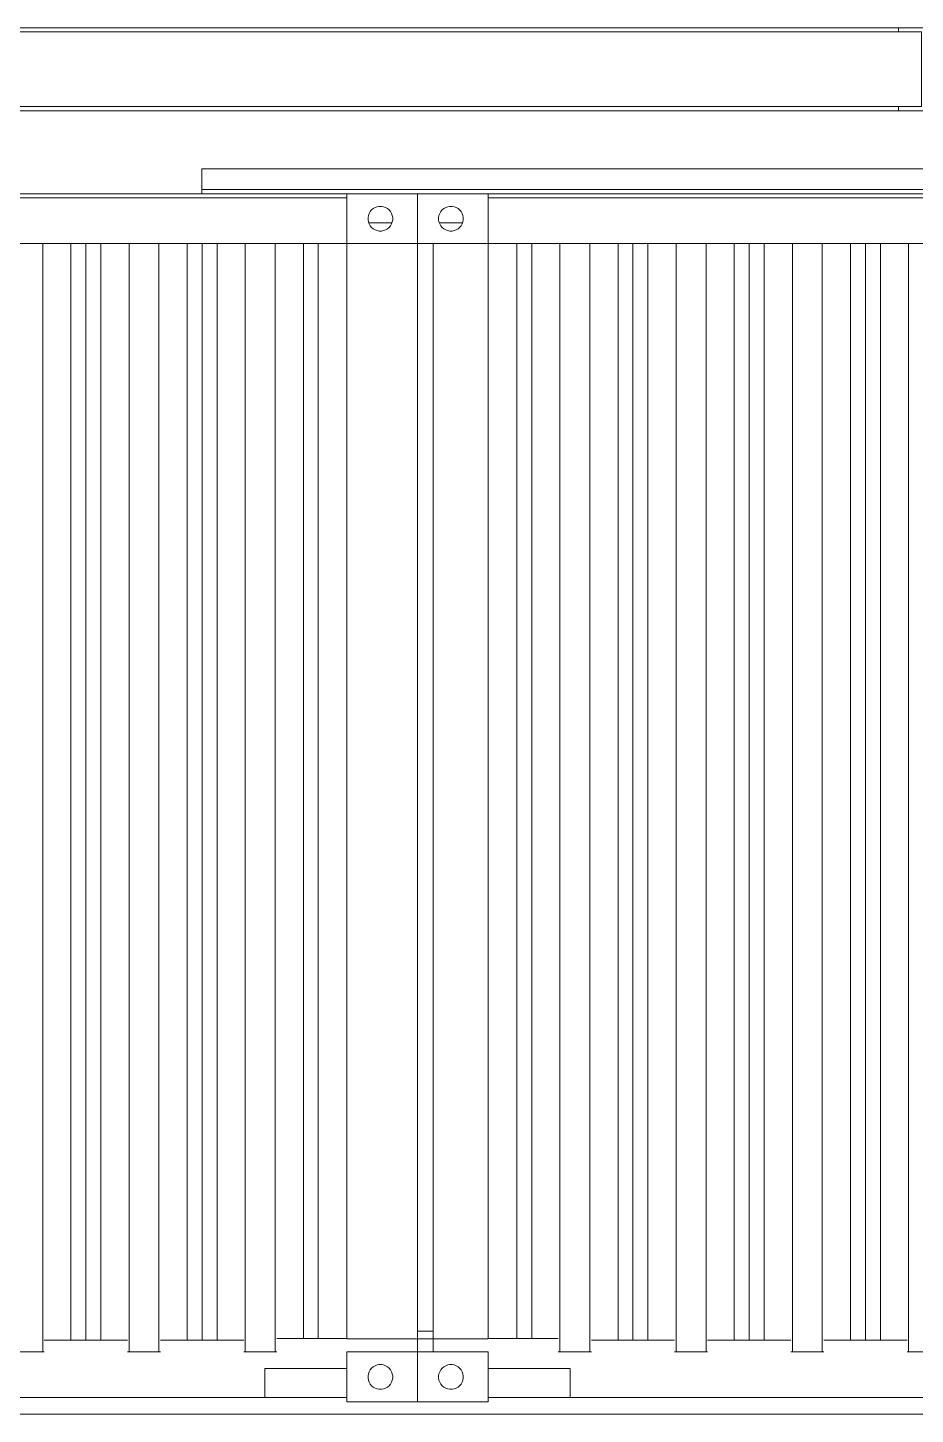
# Model space of a CAD drawing. Header units: metres. Extents: x -3 to 469, y -13 to 19.
# Drawn here: x 259.27 to 261.408, y -0.18 to 3.16 of the extents above; entities that cross this region are included whole.
import ezdxf

# ---------------------------------------------------------------- set-up
doc = ezdxf.new("R2010")
doc.units = ezdxf.units.M
doc.layers.add('0-1', color=7, linetype='Continuous', lineweight=5)
for name, color, linetype, lineweight, true_color in [('A-FLOR-2', 7, 'Continuous', 9, 0xaaaaaa), ('A-GENM-1', 7, 'Continuous', 9, 0xaaaaaa), ('A-WALL-1', 7, 'Continuous', 9, 0xaaaaaa), ('S-STRS-1', 7, 'Continuous', 9, 0xaaaaaa)]:
    doc.layers.add(name, color=color, linetype=linetype, lineweight=lineweight, true_color=true_color)

# ---------------------------------------------------------------- blocks, each defined once
blk = doc.blocks.new('Viga-007 15243 - Viga-007 15243-295392-FACHADA 03')
at = {"layer": 'A-GENM-1'}
for p, q in [((-27.2993, -0.14), (-27.4973, -0.14)), ((-26.7613, -0.14), (-26.9593, -0.14)), ((-8.6356, -0.18), (-33.3303, -0.18))]:
    blk.add_line(p, q, dxfattribs=at)
blk = doc.blocks.new('CONTAINER 27578 - CONTAINER-306145-FACHADA 03')
at = {"layer": 'S-STRS-1'}
for p, q in [((-27.2993, -0.03), (-27.1293, -0.03)), ((-27.1293, -0.03), (-27.2993, -0.03)), ((-27.2993, -0.03), (-27.2993, -0.15)), ((-27.2993, -0.15), (-27.2993, -0.03)), ((-27.1293, -0.03), (-27.1293, -0.15)), ((-27.1293, -0.15), (-27.1293, -0.03)), ((-27.2399, -0.0689), (-27.2359, -0.0656)), ((-27.2399, -0.0689), (-27.2359, -0.0656)), ((-27.2359, -0.0656), (-27.2314, -0.063)), ((-27.2314, -0.063), (-27.2359, -0.0656)), ((-27.2314, -0.063), (-27.2265, -0.0612)), ((-27.2265, -0.0612), (-27.2314, -0.063)), ((-27.2265, -0.0612), (-27.2214, -0.0603)), ((-27.2214, -0.0603), (-27.2265, -0.0612)), ((-27.2214, -0.0603), (-27.2162, -0.0603)), ((-27.2162, -0.0603), (-27.2214, -0.0603)), ((-27.2162, -0.0603), (-27.2111, -0.0612)), ((-27.2111, -0.0612), (-27.2162, -0.0603)), ((-27.2111, -0.0612), (-27.2062, -0.063)), ((-27.2062, -0.063), (-27.2111, -0.0612)), ((-27.2062, -0.063), (-27.2017, -0.0656)), ((-27.2017, -0.0656), (-27.2062, -0.063)), ((-27.2017, -0.0656), (-27.1978, -0.0689)), ((-27.1978, -0.0689), (-27.2017, -0.0656)), ((-27.2485, -0.0874), (-27.2476, -0.0823)), ((-27.2476, -0.0823), (-27.2485, -0.0874)), ((-27.2485, -0.09), (-27.2485, -0.0874)), ((-27.2485, -0.0874), (-27.2485, -0.09)), ((-27.2485, -0.0926), (-27.2485, -0.09)), ((-27.2485, -0.09), (-27.2485, -0.0926)), ((-27.2476, -0.0977), (-27.2485, -0.0926)), ((-27.2485, -0.0926), (-27.2476, -0.0977)), ((-27.2476, -0.0823), (-27.2458, -0.0774)), ((-27.2458, -0.0774), (-27.2476, -0.0823)), ((-27.2458, -0.1026), (-27.2476, -0.0977)), ((-27.2458, -0.1026), (-27.2476, -0.0977)), ((-27.2458, -0.0774), (-27.2432, -0.0729)), ((-27.2432, -0.0729), (-27.2458, -0.0774)), ((-27.2432, -0.0729), (-27.2399, -0.0689)), ((-27.2399, -0.0689), (-27.2432, -0.0729)), ((-27.1978, -0.0689), (-27.1944, -0.0729)), ((-27.1944, -0.0729), (-27.1978, -0.0689)), ((-27.1944, -0.0729), (-27.1918, -0.0774)), ((-27.1918, -0.0774), (-27.1944, -0.0729)), ((-27.1918, -0.0774), (-27.19, -0.0823)), ((-27.19, -0.0823), (-27.1918, -0.0774)), ((-27.19, -0.0977), (-27.1918, -0.1026)), ((-27.1918, -0.1026), (-27.19, -0.0977)), ((-27.19, -0.0823), (-27.1891, -0.0874)), ((-27.1891, -0.0874), (-27.19, -0.0823)), ((-27.1891, -0.0926), (-27.19, -0.0977)), ((-27.19, -0.0977), (-27.1891, -0.0926)), ((-27.1891, -0.0874), (-27.1891, -0.09)), ((-27.1891, -0.09), (-27.1891, -0.0874)), ((-27.1891, -0.09), (-27.1891, -0.0926)), ((-27.1891, -0.0926), (-27.1891, -0.09)), ((-27.2432, -0.1071), (-27.2458, -0.1026)), ((-27.2432, -0.1071), (-27.2458, -0.1026)), ((-27.2399, -0.1111), (-27.2432, -0.1071)), ((-27.2399, -0.1111), (-27.2432, -0.1071)), ((-27.2359, -0.1144), (-27.2399, -0.1111)), ((-27.2359, -0.1144), (-27.2399, -0.1111)), ((-27.2314, -0.117), (-27.2359, -0.1144)), ((-27.2314, -0.117), (-27.2359, -0.1144)), ((-27.2265, -0.1188), (-27.2314, -0.117)), ((-27.2265, -0.1188), (-27.2314, -0.117)), ((-27.2214, -0.1197), (-27.2265, -0.1188)), ((-27.2214, -0.1197), (-27.2265, -0.1188)), ((-27.2162, -0.1197), (-27.2214, -0.1197)), ((-27.2214, -0.1197), (-27.2162, -0.1197)), ((-27.2111, -0.1188), (-27.2162, -0.1197)), ((-27.2162, -0.1197), (-27.2111, -0.1188)), ((-27.2062, -0.117), (-27.2111, -0.1188)), ((-27.2111, -0.1188), (-27.2062, -0.117)), ((-27.2017, -0.1144), (-27.2062, -0.117)), ((-27.2062, -0.117), (-27.2017, -0.1144)), ((-27.1978, -0.1111), (-27.2017, -0.1144)), ((-27.2017, -0.1144), (-27.1978, -0.1111)), ((-27.1944, -0.1071), (-27.1978, -0.1111)), ((-27.1978, -0.1111), (-27.1944, -0.1071)), ((-27.1918, -0.1026), (-27.1944, -0.1071)), ((-27.1944, -0.1071), (-27.1918, -0.1026)), ((-27.2993, -0.15), (-27.1293, -0.15)), ((-27.1293, -0.15), (-27.2993, -0.15))]:
    blk.add_line(p, q, dxfattribs=at)
blk = doc.blocks.new('CONTAINER 27578 - CONTAINER 27578-306149-FACHADA 03')
blk.add_blockref('CONTAINER 27578 - CONTAINER-306145-FACHADA 03', (0, 0))
blk = doc.blocks.new('CONTAINER 29031 - CONTAINER-307707-FACHADA 03')
at = {"layer": 'S-STRS-1'}
for p, q in [((-27.1293, -0.03), (-26.9593, -0.03)), ((-26.9593, -0.03), (-27.1293, -0.03)), ((-27.1293, -0.03), (-27.1293, -0.15)), ((-27.1293, -0.15), (-27.1293, -0.03)), ((-26.9593, -0.03), (-26.9593, -0.15)), ((-26.9593, -0.15), (-26.9593, -0.03)), ((-27.0699, -0.0689), (-27.0659, -0.0656)), ((-27.0699, -0.0689), (-27.0659, -0.0656)), ((-27.0659, -0.0656), (-27.0614, -0.063)), ((-27.0614, -0.063), (-27.0659, -0.0656)), ((-27.0614, -0.063), (-27.0565, -0.0612)), ((-27.0565, -0.0612), (-27.0614, -0.063)), ((-27.0565, -0.0612), (-27.0514, -0.0603)), ((-27.0514, -0.0603), (-27.0565, -0.0612)), ((-27.0514, -0.0603), (-27.0462, -0.0603)), ((-27.0462, -0.0603), (-27.0514, -0.0603)), ((-27.0462, -0.0603), (-27.0411, -0.0612)), ((-27.0411, -0.0612), (-27.0462, -0.0603)), ((-27.0411, -0.0612), (-27.0362, -0.063)), ((-27.0362, -0.063), (-27.0411, -0.0612)), ((-27.0362, -0.063), (-27.0317, -0.0656)), ((-27.0317, -0.0656), (-27.0362, -0.063)), ((-27.0317, -0.0656), (-27.0278, -0.0689)), ((-27.0278, -0.0689), (-27.0317, -0.0656)), ((-27.0785, -0.0874), (-27.0776, -0.0823)), ((-27.0776, -0.0823), (-27.0785, -0.0874)), ((-27.0785, -0.09), (-27.0785, -0.0874)), ((-27.0785, -0.0874), (-27.0785, -0.09)), ((-27.0785, -0.0926), (-27.0785, -0.09)), ((-27.0785, -0.09), (-27.0785, -0.0926)), ((-27.0776, -0.0977), (-27.0785, -0.0926)), ((-27.0785, -0.0926), (-27.0776, -0.0977)), ((-27.0776, -0.0823), (-27.0758, -0.0774)), ((-27.0758, -0.0774), (-27.0776, -0.0823)), ((-27.0758, -0.1026), (-27.0776, -0.0977)), ((-27.0758, -0.1026), (-27.0776, -0.0977)), ((-27.0758, -0.0774), (-27.0732, -0.0729)), ((-27.0732, -0.0729), (-27.0758, -0.0774)), ((-27.0732, -0.0729), (-27.0699, -0.0689)), ((-27.0699, -0.0689), (-27.0732, -0.0729)), ((-27.0278, -0.0689), (-27.0244, -0.0729)), ((-27.0244, -0.0729), (-27.0278, -0.0689)), ((-27.0244, -0.0729), (-27.0218, -0.0774)), ((-27.0218, -0.0774), (-27.0244, -0.0729)), ((-27.0218, -0.0774), (-27.0201, -0.0823)), ((-27.0201, -0.0823), (-27.0218, -0.0774)), ((-27.0201, -0.0977), (-27.0218, -0.1026)), ((-27.0218, -0.1026), (-27.0201, -0.0977)), ((-27.0201, -0.0823), (-27.0192, -0.0874)), ((-27.0192, -0.0874), (-27.0201, -0.0823)), ((-27.0192, -0.0926), (-27.0201, -0.0977)), ((-27.0201, -0.0977), (-27.0192, -0.0926)), ((-27.0192, -0.0874), (-27.0192, -0.09)), ((-27.0192, -0.09), (-27.0192, -0.0874)), ((-27.0192, -0.09), (-27.0192, -0.0926)), ((-27.0192, -0.0926), (-27.0192, -0.09)), ((-27.0732, -0.1071), (-27.0758, -0.1026)), ((-27.0732, -0.1071), (-27.0758, -0.1026)), ((-27.0699, -0.1111), (-27.0732, -0.1071)), ((-27.0699, -0.1111), (-27.0732, -0.1071)), ((-27.0659, -0.1144), (-27.0699, -0.1111)), ((-27.0659, -0.1144), (-27.0699, -0.1111)), ((-27.0614, -0.117), (-27.0659, -0.1144)), ((-27.0614, -0.117), (-27.0659, -0.1144)), ((-27.0565, -0.1188), (-27.0614, -0.117)), ((-27.0565, -0.1188), (-27.0614, -0.117)), ((-27.0514, -0.1197), (-27.0565, -0.1188)), ((-27.0514, -0.1197), (-27.0565, -0.1188)), ((-27.0462, -0.1197), (-27.0514, -0.1197)), ((-27.0514, -0.1197), (-27.0462, -0.1197)), ((-27.0411, -0.1188), (-27.0462, -0.1197)), ((-27.0462, -0.1197), (-27.0411, -0.1188)), ((-27.0362, -0.117), (-27.0411, -0.1188)), ((-27.0411, -0.1188), (-27.0362, -0.117)), ((-27.0317, -0.1144), (-27.0362, -0.117)), ((-27.0362, -0.117), (-27.0317, -0.1144)), ((-27.0278, -0.1111), (-27.0317, -0.1144)), ((-27.0317, -0.1144), (-27.0278, -0.1111)), ((-27.0244, -0.1071), (-27.0278, -0.1111)), ((-27.0278, -0.1111), (-27.0244, -0.1071)), ((-27.0218, -0.1026), (-27.0244, -0.1071)), ((-27.0244, -0.1071), (-27.0218, -0.1026)), ((-27.1293, -0.15), (-26.9593, -0.15)), ((-26.9593, -0.15), (-27.1293, -0.15))]:
    blk.add_line(p, q, dxfattribs=at)
blk = doc.blocks.new('CONTAINER 29031 - CONTAINER 29031-307711-FACHADA 03')
blk.add_blockref('CONTAINER 29031 - CONTAINER-307707-FACHADA 03', (0, 0))
blk = doc.blocks.new('PL 215395 - PL 215395-308470-FACHADA 03')
at = {"layer": 'A-GENM-1'}
for p, q in [((-29.3283, 0.0022), (-29.3283, 2.64)), ((-29.3283, 2.64), (-29.3283, 0.0022)), ((-29.2923, 0.0023), (-29.2923, 2.64)), ((-29.2281, 2.64), (-29.2243, 2.64)), ((-29.2243, 2.64), (-29.1523, 2.64)), ((-29.2243, -0.03), (-29.2243, 2.64)), ((-29.1523, 2.64), (-29.1485, 2.64)), ((-29.1523, -0.03), (-29.1523, 2.64)), ((-29.0843, -0.0015), (-29.0843, 2.64)), ((-29.0483, -0.0015), (-29.0483, 2.64)), ((-29.0483, -0.0015), (-29.0483, 2.64)), ((-29.0123, 2.64), (-29.0123, -0.0015)), ((-28.9481, 2.64), (-28.9443, 2.64)), ((-28.9443, 2.64), (-28.8723, 2.64)), ((-28.9443, -0.03), (-28.9443, 2.64)), ((-28.8723, 2.64), (-28.8685, 2.64)), ((-28.8723, -0.03), (-28.8723, 2.64)), ((-28.8043, -0.0015), (-28.8043, 2.64)), ((-28.7683, -0.0015), (-28.7683, 2.64)), ((-28.7683, -0.0015), (-28.7683, 2.64)), ((-28.7323, 2.64), (-28.7323, -0.0015)), ((-28.6681, 2.64), (-28.6643, 2.64)), ((-28.6643, 2.64), (-28.5923, 2.64)), ((-28.6643, -0.03), (-28.6643, 2.64)), ((-28.5923, 2.64), (-28.5885, 2.64)), ((-28.5923, -0.03), (-28.5923, 2.64)), ((-28.5243, -0.0015), (-28.5243, 2.64)), ((-28.4883, -0.0015), (-28.4883, 2.64)), ((-28.4883, -0.0015), (-28.4883, 2.64)), ((-28.4523, 2.64), (-28.4523, -0.0015)), ((-28.3881, 2.64), (-28.3843, 2.64)), ((-28.3843, 2.64), (-28.3123, 2.64)), ((-28.3843, -0.03), (-28.3843, 2.64)), ((-28.3123, 2.64), (-28.3085, 2.64)), ((-28.3123, -0.03), (-28.3123, 2.64)), ((-28.2443, -0.0015), (-28.2443, 2.64)), ((-28.2083, -0.0015), (-28.2083, 2.64)), ((-28.2083, -0.0015), (-28.2083, 2.64)), ((-28.1723, 2.64), (-28.1723, -0.0015)), ((-28.1081, 2.64), (-28.1043, 2.64)), ((-28.1043, 2.64), (-28.0323, 2.64)), ((-28.1043, -0.03), (-28.1043, 2.64)), ((-28.0323, 2.64), (-28.0285, 2.64)), ((-28.0323, -0.03), (-28.0323, 2.64)), ((-27.9643, -0.0015), (-27.9643, 2.64)), ((-27.9283, -0.0015), (-27.9283, 2.64)), ((-27.9283, -0.0015), (-27.9283, 2.64)), ((-27.8923, 2.64), (-27.8923, -0.0015)), ((-27.8281, 2.64), (-27.8243, 2.64)), ((-27.8243, 2.64), (-27.7523, 2.64)), ((-27.8243, -0.03), (-27.8243, 2.64)), ((-27.7523, 2.64), (-27.7485, 2.64)), ((-27.7523, -0.03), (-27.7523, 2.64)), ((-27.6843, -0.0015), (-27.6843, 2.64)), ((-27.6483, -0.0015), (-27.6483, 2.64)), ((-27.6483, -0.0015), (-27.6483, 2.64)), ((-27.6123, -0.0015), (-27.6123, 2.64)), ((-27.5481, 2.64), (-27.5443, 2.64)), ((-27.5443, 2.64), (-27.4723, 2.64)), ((-27.5443, -0.03), (-27.5443, 2.64)), ((-27.4723, 2.64), (-27.4685, 2.64)), ((-27.4723, -0.03), (-27.4723, 2.64)), ((-27.4043, 0.0023), (-27.4043, 2.64)), ((-27.3683, 0.0022), (-27.3683, 2.64)), ((-27.3683, 2.64), (-27.3683, 0.0022)), ((-29.2243, -0.03), (-29.2281, -0.03)), ((-29.1523, -0.03), (-29.2243, -0.03)), ((-29.1485, -0.03), (-29.1523, -0.03)), ((-28.9443, -0.03), (-28.9481, -0.03)), ((-28.8723, -0.03), (-28.9443, -0.03)), ((-28.8685, -0.03), (-28.8723, -0.03)), ((-28.6643, -0.03), (-28.6681, -0.03)), ((-28.5923, -0.03), (-28.6643, -0.03)), ((-28.5885, -0.03), (-28.5923, -0.03)), ((-28.3843, -0.03), (-28.3881, -0.03)), ((-28.3123, -0.03), (-28.3843, -0.03)), ((-28.3085, -0.03), (-28.3123, -0.03)), ((-28.1043, -0.03), (-28.1081, -0.03)), ((-28.0323, -0.03), (-28.1043, -0.03)), ((-28.0285, -0.03), (-28.0323, -0.03)), ((-27.8243, -0.03), (-27.8281, -0.03)), ((-27.7523, -0.03), (-27.8243, -0.03)), ((-27.7485, -0.03), (-27.7523, -0.03)), ((-27.5443, -0.03), (-27.5481, -0.03)), ((-27.4723, -0.03), (-27.5443, -0.03)), ((-27.4685, -0.03), (-27.4723, -0.03))]:
    blk.add_line(p, q, dxfattribs=at)
blk = doc.blocks.new('PL 215524 - PL 215524-312907-FACHADA 03')
at = {"layer": 'A-GENM-1'}
for p, q in [((-26.8903, 0.0022), (-26.8903, 2.64)), ((-26.8903, 2.64), (-26.8903, 0.0022)), ((-26.8543, 0.0023), (-26.8543, 2.64)), ((-26.7901, 2.64), (-26.7863, 2.64)), ((-26.7863, 2.64), (-26.7143, 2.64)), ((-26.7863, -0.03), (-26.7863, 2.64)), ((-26.7143, 2.64), (-26.7105, 2.64)), ((-26.7143, -0.03), (-26.7143, 2.64)), ((-26.6463, -0.0015), (-26.6463, 2.64)), ((-26.6103, -0.0015), (-26.6103, 2.64)), ((-26.6103, -0.0015), (-26.6103, 2.64)), ((-26.5743, 2.64), (-26.5743, -0.0015)), ((-26.5101, 2.64), (-26.5063, 2.64)), ((-26.5063, 2.64), (-26.4343, 2.64)), ((-26.5063, -0.03), (-26.5063, 2.64)), ((-26.4343, 2.64), (-26.4305, 2.64)), ((-26.4343, -0.03), (-26.4343, 2.64)), ((-26.3663, -0.0015), (-26.3663, 2.64)), ((-26.3303, -0.0015), (-26.3303, 2.64)), ((-26.3303, -0.0015), (-26.3303, 2.64)), ((-26.2943, 2.64), (-26.2943, -0.0015)), ((-26.2301, 2.64), (-26.2263, 2.64)), ((-26.2263, 2.64), (-26.1543, 2.64)), ((-26.2263, -0.03), (-26.2263, 2.64)), ((-26.1543, 2.64), (-26.1505, 2.64)), ((-26.1543, -0.03), (-26.1543, 2.64)), ((-26.0863, -0.0015), (-26.0863, 2.64)), ((-26.0503, -0.0015), (-26.0503, 2.64)), ((-26.0503, -0.0015), (-26.0503, 2.64)), ((-26.0143, 2.64), (-26.0143, -0.0015)), ((-25.9501, 2.64), (-25.9463, 2.64)), ((-25.9463, 2.64), (-25.8743, 2.64)), ((-25.9463, -0.03), (-25.9463, 2.64)), ((-25.8743, 2.64), (-25.8705, 2.64)), ((-25.8743, -0.03), (-25.8743, 2.64)), ((-25.8063, -0.0015), (-25.8063, 2.64)), ((-25.7703, -0.0015), (-25.7703, 2.64)), ((-25.7703, -0.0015), (-25.7703, 2.64)), ((-25.7343, 2.64), (-25.7343, -0.0015)), ((-25.6701, 2.64), (-25.6663, 2.64)), ((-25.6663, 2.64), (-25.5943, 2.64)), ((-25.6663, -0.03), (-25.6663, 2.64)), ((-25.5943, 2.64), (-25.5905, 2.64)), ((-25.5943, -0.03), (-25.5943, 2.64)), ((-25.5263, -0.0015), (-25.5263, 2.64)), ((-25.4903, -0.0015), (-25.4903, 2.64)), ((-25.4903, -0.0015), (-25.4903, 2.64)), ((-25.4543, 2.64), (-25.4543, -0.0015)), ((-25.3901, 2.64), (-25.3863, 2.64)), ((-25.3863, 2.64), (-25.3143, 2.64)), ((-25.3863, -0.03), (-25.3863, 2.64)), ((-25.3143, 2.64), (-25.3128, 2.64)), ((-25.3143, -0.03), (-25.3143, 2.64)), ((-25.2463, -0.0015), (-25.2463, 2.64)), ((-25.2103, -0.0015), (-25.2103, 2.64)), ((-25.2103, -0.0015), (-25.2103, 2.64)), ((-25.1743, -0.0015), (-25.1743, 2.64)), ((-25.1101, 2.64), (-25.1063, 2.64)), ((-25.1063, 2.64), (-25.0343, 2.64)), ((-25.1063, -0.03), (-25.1063, 2.64)), ((-25.0343, 2.64), (-25.0305, 2.64)), ((-25.0343, -0.03), (-25.0343, 2.64)), ((-24.9663, 0.0023), (-24.9663, 2.64)), ((-24.9303, 2.64), (-24.9303, 0.0022)), ((-24.9303, 0.0022), (-24.9303, 2.64)), ((-26.7863, -0.03), (-26.7901, -0.03)), ((-26.7143, -0.03), (-26.7863, -0.03)), ((-26.7105, -0.03), (-26.7143, -0.03)), ((-26.5063, -0.03), (-26.5101, -0.03)), ((-26.4343, -0.03), (-26.5063, -0.03)), ((-26.4305, -0.03), (-26.4343, -0.03)), ((-26.2263, -0.03), (-26.2301, -0.03)), ((-26.1543, -0.03), (-26.2263, -0.03)), ((-26.1505, -0.03), (-26.1543, -0.03)), ((-25.9463, -0.03), (-25.9501, -0.03)), ((-25.8743, -0.03), (-25.9463, -0.03)), ((-25.8705, -0.03), (-25.8743, -0.03)), ((-25.6663, -0.03), (-25.6701, -0.03)), ((-25.5943, -0.03), (-25.6663, -0.03)), ((-25.5905, -0.03), (-25.5943, -0.03)), ((-25.3863, -0.03), (-25.3901, -0.03)), ((-25.3143, -0.03), (-25.3863, -0.03)), ((-25.3128, -0.03), (-25.3143, -0.03)), ((-25.1063, -0.03), (-25.1101, -0.03)), ((-25.0343, -0.03), (-25.1063, -0.03)), ((-25.0305, -0.03), (-25.0343, -0.03))]:
    blk.add_line(p, q, dxfattribs=at)
blk = doc.blocks.new('Viga-005 31251 - Viga-005 31251-318541-FACHADA 03')
at = {"layer": 'A-GENM-1'}
for p, q in [((-25.9103, 3.16), (-25.9703, 3.16)), ((-25.9703, 3.16), (-25.9703, 3.15)), ((-25.9703, 3.15), (-25.9153, 3.15)), ((-25.9153, 3.15), (-25.9153, 2.97)), ((-25.9153, 2.97), (-25.9703, 2.97)), ((-25.9703, 2.97), (-25.9703, 2.96)), ((-25.9703, 2.96), (-25.9103, 2.96))]:
    blk.add_line(p, q, dxfattribs=at)
blk = doc.blocks.new('Viga-003 31735 - Viga-003 31735-320317-FACHADA 03')
at = {"layer": 'A-GENM-1'}
blk.add_line((-29.3973, 2.76), (-27.2993, 2.76), dxfattribs=at)
blk = doc.blocks.new('Viga-009 33401 - Viga-009 33401-322010-FACHADA 03')
at = {"layer": 'A-GENM-1'}
for p, q in [((-25.9703, 3.16), (-29.5073, 3.16)), ((-25.9703, 3.15), (-29.5073, 3.15)), ((-25.9703, 2.97), (-29.5073, 2.97)), ((-29.5073, 2.96), (-25.9703, 2.96))]:
    blk.add_line(p, q, dxfattribs=at)
blk = doc.blocks.new('CONTAINER 34514 - CONTAINER-326023-FACHADA 03')
at = {"layer": 'S-STRS-1'}
for p, q in [((-27.2993, 2.76), (-27.1293, 2.76)), ((-27.1293, 2.76), (-27.2993, 2.76)), ((-27.2993, 2.76), (-27.2993, 2.64)), ((-27.2993, 2.64), (-27.2993, 2.76)), ((-27.1293, 2.76), (-27.1293, 2.64)), ((-27.1293, 2.64), (-27.1293, 2.76)), ((-27.2485, 2.7026), (-27.2476, 2.7077)), ((-27.2476, 2.7077), (-27.2485, 2.7026)), ((-27.2476, 2.7077), (-27.2458, 2.7126)), ((-27.2458, 2.7126), (-27.2476, 2.7077)), ((-27.2458, 2.7126), (-27.2432, 2.7171)), ((-27.2432, 2.7171), (-27.2458, 2.7126)), ((-27.2432, 2.7171), (-27.2399, 2.7211)), ((-27.2399, 2.7211), (-27.2432, 2.7171)), ((-27.2399, 2.7211), (-27.2359, 2.7244)), ((-27.2399, 2.7211), (-27.2359, 2.7244)), ((-27.2359, 2.7244), (-27.2314, 2.727)), ((-27.2314, 2.727), (-27.2359, 2.7244)), ((-27.2314, 2.727), (-27.2265, 2.7288)), ((-27.2265, 2.7288), (-27.2314, 2.727)), ((-27.2265, 2.7288), (-27.2214, 2.7297)), ((-27.2214, 2.7297), (-27.2265, 2.7288)), ((-27.2214, 2.7297), (-27.2162, 2.7297)), ((-27.2162, 2.7297), (-27.2214, 2.7297)), ((-27.2162, 2.7297), (-27.2111, 2.7288)), ((-27.2111, 2.7288), (-27.2162, 2.7297)), ((-27.2111, 2.7288), (-27.2062, 2.727)), ((-27.2062, 2.727), (-27.2111, 2.7288)), ((-27.2062, 2.727), (-27.2017, 2.7244)), ((-27.2017, 2.7244), (-27.2062, 2.727)), ((-27.2017, 2.7244), (-27.1978, 2.7211)), ((-27.1978, 2.7211), (-27.2017, 2.7244)), ((-27.1978, 2.7211), (-27.1944, 2.7171)), ((-27.1944, 2.7171), (-27.1978, 2.7211)), ((-27.1944, 2.7171), (-27.1918, 2.7126)), ((-27.1918, 2.7126), (-27.1944, 2.7171)), ((-27.1918, 2.7126), (-27.19, 2.7077)), ((-27.19, 2.7077), (-27.1918, 2.7126)), ((-27.19, 2.7077), (-27.1891, 2.7026)), ((-27.1891, 2.7026), (-27.19, 2.7077)), ((-27.2485, 2.7), (-27.2485, 2.7026)), ((-27.2485, 2.7026), (-27.2485, 2.7)), ((-27.2485, 2.6974), (-27.2485, 2.7)), ((-27.2485, 2.7), (-27.2485, 2.6974)), ((-27.2476, 2.6923), (-27.2485, 2.6974)), ((-27.2485, 2.6974), (-27.2476, 2.6923)), ((-27.2458, 2.6874), (-27.2476, 2.6923)), ((-27.2458, 2.6874), (-27.2476, 2.6923)), ((-27.2432, 2.6829), (-27.2458, 2.6874)), ((-27.2432, 2.6829), (-27.2458, 2.6874)), ((-27.2399, 2.6789), (-27.2432, 2.6829)), ((-27.2399, 2.6789), (-27.2432, 2.6829)), ((-27.2359, 2.6756), (-27.2399, 2.6789)), ((-27.2359, 2.6756), (-27.2399, 2.6789)), ((-27.2314, 2.673), (-27.2359, 2.6756)), ((-27.2314, 2.673), (-27.2359, 2.6756)), ((-27.2265, 2.6712), (-27.2314, 2.673)), ((-27.2265, 2.6712), (-27.2314, 2.673)), ((-27.2062, 2.673), (-27.2111, 2.6712)), ((-27.2111, 2.6712), (-27.2062, 2.673)), ((-27.2017, 2.6756), (-27.2062, 2.673)), ((-27.2062, 2.673), (-27.2017, 2.6756)), ((-27.1978, 2.6789), (-27.2017, 2.6756)), ((-27.2017, 2.6756), (-27.1978, 2.6789)), ((-27.1944, 2.6829), (-27.1978, 2.6789)), ((-27.1978, 2.6789), (-27.1944, 2.6829)), ((-27.1918, 2.6874), (-27.1944, 2.6829)), ((-27.1944, 2.6829), (-27.1918, 2.6874)), ((-27.19, 2.6923), (-27.1918, 2.6874)), ((-27.1918, 2.6874), (-27.19, 2.6923)), ((-27.1891, 2.6974), (-27.19, 2.6923)), ((-27.19, 2.6923), (-27.1891, 2.6974)), ((-27.1891, 2.7026), (-27.1891, 2.7)), ((-27.1891, 2.7), (-27.1891, 2.7026)), ((-27.1891, 2.7), (-27.1891, 2.6974)), ((-27.1891, 2.6974), (-27.1891, 2.7)), ((-27.2993, 2.64), (-27.1293, 2.64)), ((-27.1293, 2.64), (-27.2993, 2.64)), ((-27.2214, 2.6703), (-27.2265, 2.6712)), ((-27.2214, 2.6703), (-27.2265, 2.6712)), ((-27.2162, 2.6703), (-27.2214, 2.6703)), ((-27.2214, 2.6703), (-27.2162, 2.6703)), ((-27.2111, 2.6712), (-27.2162, 2.6703)), ((-27.2162, 2.6703), (-27.2111, 2.6712))]:
    blk.add_line(p, q, dxfattribs=at)
blk = doc.blocks.new('CONTAINER 34514 - CONTAINER 34514-326027-FACHADA 03')
blk.add_blockref('CONTAINER 34514 - CONTAINER-326023-FACHADA 03', (0, 0))
blk = doc.blocks.new('CONTAINER 35225 - CONTAINER-328268-FACHADA 03')
at = {"layer": 'S-STRS-1'}
for p, q in [((-27.1293, 2.76), (-26.9593, 2.76)), ((-26.9593, 2.76), (-27.1293, 2.76)), ((-27.1293, 2.76), (-27.1293, 2.64)), ((-27.1293, 2.64), (-27.1293, 2.76)), ((-26.9593, 2.76), (-26.9593, 2.64)), ((-26.9593, 2.64), (-26.9593, 2.76)), ((-27.0785, 2.7026), (-27.0776, 2.7077)), ((-27.0776, 2.7077), (-27.0785, 2.7026)), ((-27.0776, 2.7077), (-27.0758, 2.7126)), ((-27.0758, 2.7126), (-27.0776, 2.7077)), ((-27.0758, 2.7126), (-27.0732, 2.7171)), ((-27.0732, 2.7171), (-27.0758, 2.7126)), ((-27.0732, 2.7171), (-27.0699, 2.7211)), ((-27.0699, 2.7211), (-27.0732, 2.7171)), ((-27.0699, 2.7211), (-27.0659, 2.7244)), ((-27.0699, 2.7211), (-27.0659, 2.7244)), ((-27.0659, 2.7244), (-27.0614, 2.727)), ((-27.0614, 2.727), (-27.0659, 2.7244)), ((-27.0614, 2.727), (-27.0565, 2.7288)), ((-27.0565, 2.7288), (-27.0614, 2.727)), ((-27.0565, 2.7288), (-27.0514, 2.7297)), ((-27.0514, 2.7297), (-27.0565, 2.7288)), ((-27.0514, 2.7297), (-27.0462, 2.7297)), ((-27.0462, 2.7297), (-27.0514, 2.7297)), ((-27.0462, 2.7297), (-27.0411, 2.7288)), ((-27.0411, 2.7288), (-27.0462, 2.7297)), ((-27.0411, 2.7288), (-27.0362, 2.727)), ((-27.0362, 2.727), (-27.0411, 2.7288)), ((-27.0362, 2.727), (-27.0317, 2.7244)), ((-27.0317, 2.7244), (-27.0362, 2.727)), ((-27.0317, 2.7244), (-27.0278, 2.7211)), ((-27.0278, 2.7211), (-27.0317, 2.7244)), ((-27.0278, 2.7211), (-27.0244, 2.7171)), ((-27.0244, 2.7171), (-27.0278, 2.7211)), ((-27.0244, 2.7171), (-27.0218, 2.7126)), ((-27.0218, 2.7126), (-27.0244, 2.7171)), ((-27.0218, 2.7126), (-27.0201, 2.7077)), ((-27.0201, 2.7077), (-27.0218, 2.7126)), ((-27.0201, 2.7077), (-27.0192, 2.7026)), ((-27.0192, 2.7026), (-27.0201, 2.7077)), ((-27.0785, 2.7), (-27.0785, 2.7026)), ((-27.0785, 2.7026), (-27.0785, 2.7)), ((-27.0785, 2.6974), (-27.0785, 2.7)), ((-27.0785, 2.7), (-27.0785, 2.6974)), ((-27.0776, 2.6923), (-27.0785, 2.6974)), ((-27.0785, 2.6974), (-27.0776, 2.6923)), ((-27.0758, 2.6874), (-27.0776, 2.6923)), ((-27.0758, 2.6874), (-27.0776, 2.6923)), ((-27.0732, 2.6829), (-27.0758, 2.6874)), ((-27.0732, 2.6829), (-27.0758, 2.6874)), ((-27.0699, 2.6789), (-27.0732, 2.6829)), ((-27.0699, 2.6789), (-27.0732, 2.6829)), ((-27.0659, 2.6756), (-27.0699, 2.6789)), ((-27.0659, 2.6756), (-27.0699, 2.6789)), ((-27.0614, 2.673), (-27.0659, 2.6756)), ((-27.0614, 2.673), (-27.0659, 2.6756)), ((-27.0565, 2.6712), (-27.0614, 2.673)), ((-27.0565, 2.6712), (-27.0614, 2.673)), ((-27.0362, 2.673), (-27.0411, 2.6712)), ((-27.0411, 2.6712), (-27.0362, 2.673)), ((-27.0317, 2.6756), (-27.0362, 2.673)), ((-27.0362, 2.673), (-27.0317, 2.6756)), ((-27.0278, 2.6789), (-27.0317, 2.6756)), ((-27.0317, 2.6756), (-27.0278, 2.6789)), ((-27.0244, 2.6829), (-27.0278, 2.6789)), ((-27.0278, 2.6789), (-27.0244, 2.6829)), ((-27.0218, 2.6874), (-27.0244, 2.6829)), ((-27.0244, 2.6829), (-27.0218, 2.6874)), ((-27.0201, 2.6923), (-27.0218, 2.6874)), ((-27.0218, 2.6874), (-27.0201, 2.6923)), ((-27.0192, 2.6974), (-27.0201, 2.6923)), ((-27.0201, 2.6923), (-27.0192, 2.6974)), ((-27.0192, 2.7026), (-27.0192, 2.7)), ((-27.0192, 2.7), (-27.0192, 2.7026)), ((-27.0192, 2.7), (-27.0192, 2.6974)), ((-27.0192, 2.6974), (-27.0192, 2.7)), ((-27.1293, 2.64), (-26.9593, 2.64)), ((-26.9593, 2.64), (-27.1293, 2.64)), ((-27.0514, 2.6703), (-27.0565, 2.6712)), ((-27.0514, 2.6703), (-27.0565, 2.6712)), ((-27.0462, 2.6703), (-27.0514, 2.6703)), ((-27.0514, 2.6703), (-27.0462, 2.6703)), ((-27.0411, 2.6712), (-27.0462, 2.6703)), ((-27.0462, 2.6703), (-27.0411, 2.6712))]:
    blk.add_line(p, q, dxfattribs=at)
blk = doc.blocks.new('CONTAINER 35225 - CONTAINER 35225-328272-FACHADA 03')
blk.add_blockref('CONTAINER 35225 - CONTAINER-328268-FACHADA 03', (0, 0))
blk = doc.blocks.new('Viga-003 35292 - Viga-003 35292-328469-FACHADA 03')
at = {"layer": 'A-GENM-1'}
blk.add_line((-26.9593, 2.76), (-24.8613, 2.76), dxfattribs=at)
blk = doc.blocks.new('CONTAINER-R01_rvt-3-FACHADA 03')
at = {"layer": 'A-FLOR-2'}
for p, q in [((-29.3973, 2.75), (-27.2993, 2.75)), ((-27.6486, 2.77), (-25.1504, 2.77)), ((-27.6486, 2.76), (-27.6486, 2.77)), ((-27.2993, 2.75), (-27.2993, 2.64)), ((-26.9593, 2.75), (-24.8613, 2.75)), ((-26.9593, 2.75), (-26.9593, 2.64)), ((-27.2468, 2.69), (-27.1909, 2.69)), ((-27.0768, 2.69), (-27.0212, 2.69)), ((-27.8281, 2.64), (-28.0285, 2.64)), ((-27.5481, 2.64), (-27.7485, 2.64)), ((-27.2993, 2.64), (-27.4685, 2.64)), ((-26.7901, 2.64), (-26.9593, 2.64)), ((-26.5101, 2.64), (-26.7105, 2.64)), ((-26.2301, 2.64), (-26.4305, 2.64)), ((-25.9501, 2.64), (-26.1505, 2.64))]:
    blk.add_line(p, q, dxfattribs=at)
at = {"layer": 'A-WALL-1'}
for p, q in [((-25.1504, 2.82), (-27.6486, 2.82)), ((-27.6486, 2.82), (-27.6486, 2.77)), ((-27.6486, 2.77), (-25.1504, 2.77)), ((-27.2993, 2.64), (-27.2993, 0.0025)), ((-27.1293, 2.64), (-27.2993, 2.64)), ((-27.1293, -0.03), (-27.1293, 2.64)), ((-27.0913, 2.64), (-27.0913, -0.03)), ((-26.9593, 2.64), (-27.0913, 2.64)), ((-26.9593, 0.0025), (-26.9593, 2.64)), ((-27.2993, 0.0025), (-27.4685, 0.0025)), ((-27.1293, 0.002), (-27.2993, 0.002)), ((-27.1293, 0.02), (-27.0913, 0.02)), ((-27.1293, -0.03), (-27.1293, 0.002)), ((-27.0913, 0.002), (-27.1293, 0.002)), ((-27.0913, 0.02), (-27.0913, 0.002)), ((-26.9593, 0.002), (-27.0913, 0.002)), ((-27.0913, 0.002), (-27.0913, -0.03)), ((-26.7901, 0.0025), (-26.9593, 0.0025)), ((-27.8281, -0.0015), (-28.0285, -0.0015)), ((-27.5481, -0.0015), (-27.7485, -0.0015)), ((-27.2993, -0.03), (-27.1293, -0.03)), ((-27.2993, -0.07), (-27.2993, -0.03)), ((-27.2993, -0.03), (-27.1293, -0.03)), ((-27.0913, -0.03), (-26.9593, -0.03)), ((-27.0913, -0.03), (-26.9593, -0.03)), ((-26.9593, -0.03), (-26.9593, -0.07)), ((-26.5101, -0.0015), (-26.7105, -0.0015)), ((-26.2301, -0.0015), (-26.4305, -0.0015)), ((-25.9501, -0.0015), (-26.1505, -0.0015)), ((-27.4973, -0.07), (-27.2993, -0.07)), ((-27.4973, -0.14), (-27.4973, -0.07)), ((-26.9593, -0.07), (-26.7613, -0.07)), ((-26.7613, -0.07), (-26.7613, -0.14)), ((-29.1993, -0.14), (-27.4973, -0.14)), ((-26.7613, -0.14), (-25.0593, -0.14))]:
    blk.add_line(p, q, dxfattribs=at)
at = {"layer": 'A-GENM-1'}
for name in ['Viga-009 33401 - Viga-009 33401-322010-FACHADA 03', 'Viga-005 31251 - Viga-005 31251-318541-FACHADA 03', 'Viga-003 31735 - Viga-003 31735-320317-FACHADA 03', 'Viga-003 35292 - Viga-003 35292-328469-FACHADA 03', 'PL 215395 - PL 215395-308470-FACHADA 03', 'PL 215524 - PL 215524-312907-FACHADA 03', 'Viga-007 15243 - Viga-007 15243-295392-FACHADA 03']:
    blk.add_blockref(name, (0, 0), dxfattribs=at)
at = {"layer": 'S-STRS-1'}
for name in ['CONTAINER 34514 - CONTAINER 34514-326027-FACHADA 03', 'CONTAINER 35225 - CONTAINER 35225-328272-FACHADA 03', 'CONTAINER 27578 - CONTAINER 27578-306149-FACHADA 03', 'CONTAINER 29031 - CONTAINER 29031-307711-FACHADA 03']:
    blk.add_blockref(name, (0, 0), dxfattribs=at)

msp = doc.modelspace()

# ---------------------------------------------------------------- block references
at = {"layer": '0-1'}
msp.add_blockref('CONTAINER-R01_rvt-3-FACHADA 03', (287.3387, 0), dxfattribs=at)

doc.saveas('drawing.dxf')
